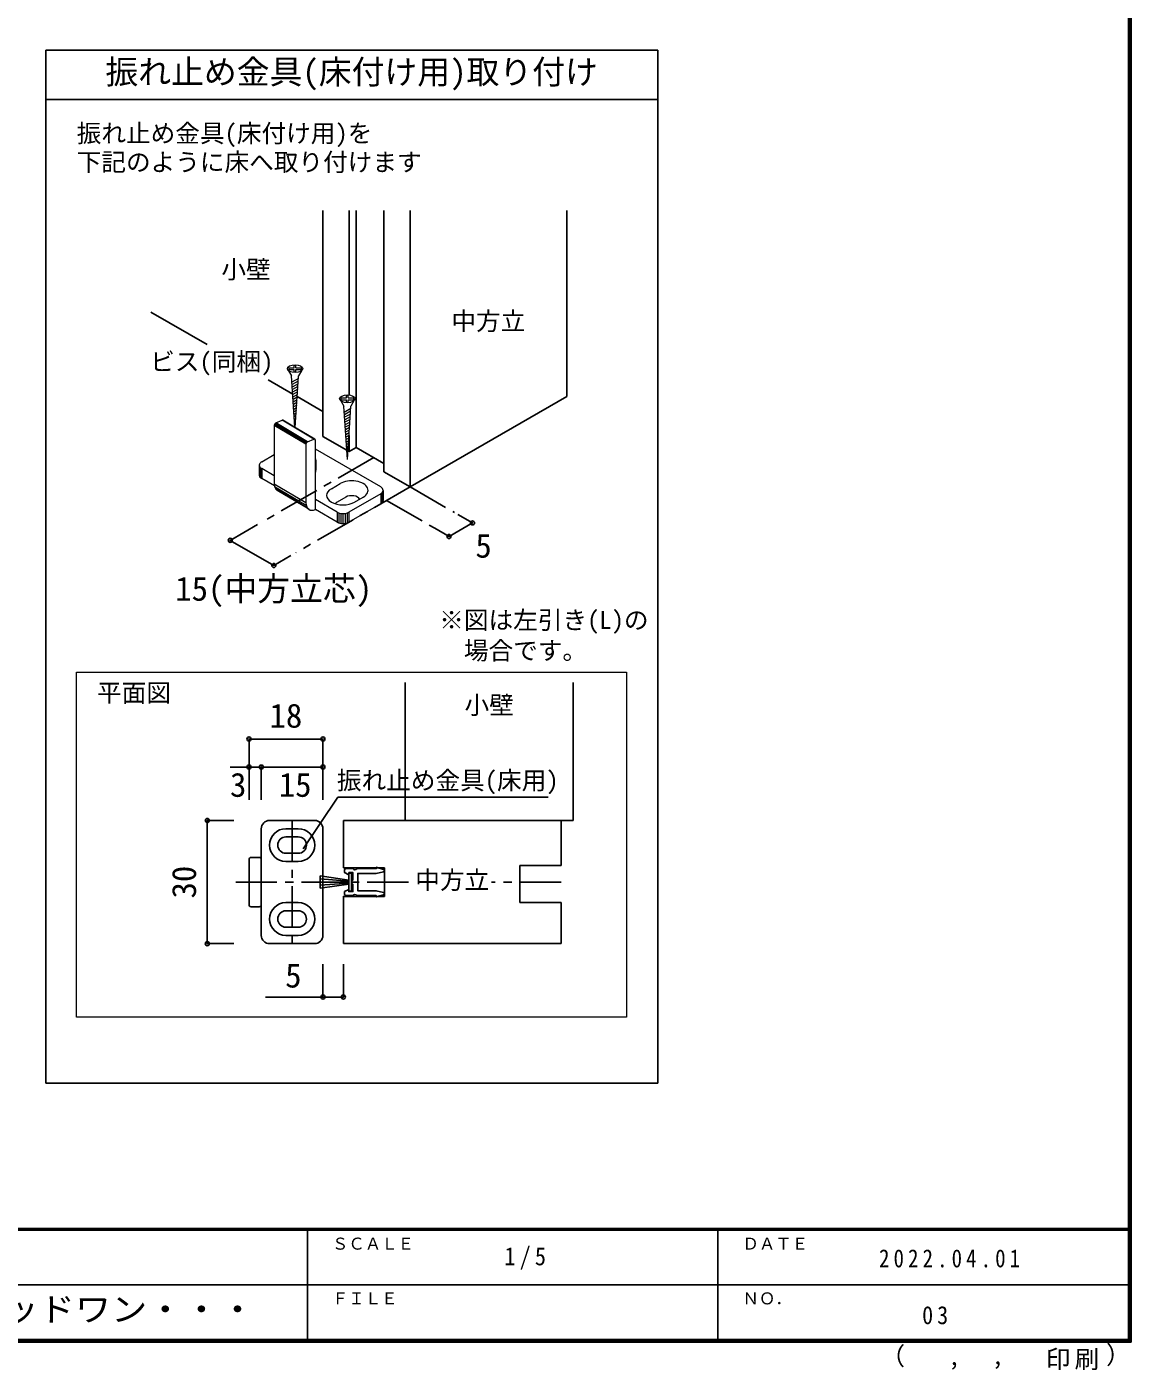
# Model space of a CAD drawing. Units: millimetres at full size, sheet at 1:5, with parts at other scales. Extents: x -973 to 977, y -718 to 696.
# Drawn here: x 304 to 977, y -718 to 100 of the extents above; entities that cross this region are included whole.
import ezdxf
from ezdxf.enums import TextEntityAlignment as Align

# ---------------------------------------------------------------- set-up
doc = ezdxf.new("R2010")
doc.units = ezdxf.units.MM
doc.header["$LTSCALE"] = 5
doc.header["$PDMODE"] = 32
doc.header["$PDSIZE"] = 2.5
doc.linetypes.add('CHAIN1', pattern=[8, 5, -1, 1, -1])
for name, color, linetype in [('0-6_扉', 2, 'Continuous'), ('0-A_文字', 3, 'Continuous'), ('0-B_寸法', 7, 'Continuous'), ('1-3_仕上げ', 2, 'Continuous'), ('1-4_枠', 3, 'Continuous'), ('1-7_金物', 7, 'Continuous'), ('1-A_文字', 7, 'Continuous'), ('1-B_寸法', 7, 'Continuous'), ('F-1_枠', 6, 'Continuous'), ('F-A_文字', 7, 'Continuous')]:
    doc.layers.add(name, color=color, linetype=linetype)
doc.layers.add('0-7_金物', color=7, linetype='Continuous', lineweight=18)
doc.styles.add('ＭＳ ゴシック', font='')
doc.styles.get('ＭＳ ゴシック').set_extended_font_data('MS Gothic')

msp = doc.modelspace()

# ---------------------------------------------------------------- linework, layer by layer
at = {"layer": '0-6_扉'}
for p, q in [((484.48, -11.613), (484.48, -149.351)), ((500.39, -11.613), (500.39, -124.068)), ((504.81, -11.613), (504.81, -155.985)), ((521.603, -11.613), (521.603, -170.784)), ((537.513, -11.613), (537.513, -179.97)), ((632.973, -11.613), (632.973, -124.856)), ((537.513, -179.97), (632.973, -124.856)), ((498.978, -157.722), (484.48, -149.351)), ((500.39, -148.636), (500.39, -158.537)), ((500.39, -158.537), (499.702, -158.14)), ((504.81, -155.985), (500.39, -158.537)), ((521.603, -165.681), (504.81, -155.985)), ((521.603, -170.784), (537.513, -179.97))]:
    msp.add_line(p, q, dxfattribs=at)
at = {"layer": '0-6_扉', "color": 7}
for p, q in [((379.756, -73.58), (414.05, -93.379)), ((451.088, -114.763), (466.104, -123.432)), ((468.859, -125.023), (484.48, -134.042))]:
    msp.add_line(p, q, dxfattribs=at)
at = {"layer": '0-7_金物'}
for p, q in [((467.017, -105.961), (468.051, -105.961)), ((467.017, -107.477), (467.017, -105.961)), ((468.051, -107.477), (468.051, -105.961)), ((463.549, -109.249), (465.373, -112.409)), ((463.654, -107.477), (463.654, -108.511)), ((463.654, -107.477), (467.017, -107.477)), ((463.654, -108.511), (467.017, -108.511)), ((467.447, -143.711), (465.373, -112.409)), ((469.591, -113.983), (465.626, -116.228)), ((467.017, -110.027), (467.017, -108.511)), ((467.017, -110.027), (468.051, -110.027)), ((467.615, -143.811), (469.695, -112.409)), ((468.051, -107.477), (471.414, -107.477)), ((468.051, -108.511), (471.414, -108.511)), ((468.051, -110.027), (468.051, -108.511)), ((471.519, -109.249), (469.695, -112.409)), ((471.414, -108.511), (471.414, -107.477)), ((469.483, -115.611), (465.726, -117.738)), ((469.375, -117.24), (465.826, -119.249)), ((469.267, -118.868), (465.926, -120.759)), ((469.159, -120.496), (466.027, -122.27)), ((469.052, -122.124), (466.127, -123.78)), ((468.944, -123.752), (466.227, -125.29)), ((468.836, -125.38), (466.327, -126.801)), ((468.728, -127.008), (466.427, -128.311)), ((468.62, -128.637), (466.527, -129.822)), ((468.512, -130.265), (466.627, -131.332)), ((495.369, -127.62), (497.193, -130.78)), ((495.474, -125.848), (495.474, -126.882)), ((495.474, -125.848), (498.837, -125.848)), ((495.474, -126.882), (498.837, -126.882)), ((499.354, -163.399), (497.193, -130.78)), ((498.837, -124.332), (499.871, -124.332)), ((498.837, -125.848), (498.837, -124.332)), ((498.837, -128.398), (498.837, -126.882)), ((498.837, -128.398), (499.871, -128.398)), ((499.354, -163.399), (501.515, -130.78)), ((499.871, -125.848), (499.871, -124.332)), ((499.871, -125.848), (503.234, -125.848)), ((499.871, -126.882), (503.234, -126.882)), ((499.871, -128.398), (499.871, -126.882)), ((503.339, -127.62), (501.515, -130.78)), ((503.234, -126.882), (503.234, -125.848)), ((468.404, -131.893), (466.727, -132.842)), ((468.297, -133.521), (466.827, -134.353)), ((468.189, -135.149), (466.927, -135.863)), ((468.081, -136.777), (467.027, -137.374)), ((467.973, -138.405), (467.127, -138.884)), ((501.411, -132.355), (497.446, -134.599)), ((501.303, -133.983), (497.546, -136.109)), ((501.195, -135.611), (497.646, -137.62)), ((501.087, -137.239), (497.746, -139.13)), ((500.979, -138.867), (497.846, -140.641)), ((454.88, -142.537), (454.88, -178.261)), ((474.163, -154.028), (454.88, -142.537)), ((474.196, -153.734), (454.912, -142.243)), ((474.292, -153.433), (455.008, -141.942)), ((474.444, -153.145), (455.16, -141.654)), ((474.642, -152.89), (455.358, -141.399)), ((474.873, -152.685), (455.589, -141.194)), ((455.837, -141.053), (459.667, -139.446)), ((475.121, -152.544), (455.837, -141.053)), ((479.199, -150.87), (459.915, -139.379)), ((479.43, -150.881), (460.146, -139.39)), ((479.628, -150.97), (460.344, -139.479)), ((467.865, -140.033), (467.227, -140.395)), ((467.757, -141.662), (467.327, -141.905)), ((500.871, -140.495), (497.946, -142.151)), ((500.764, -142.123), (498.046, -143.662)), ((500.656, -143.751), (498.147, -145.172)), ((500.548, -145.38), (498.247, -146.682)), ((500.44, -147.008), (498.347, -148.193)), ((479.909, -193.836), (479.909, -151.617)), ((500.332, -148.636), (498.447, -149.703)), ((500.224, -150.264), (498.547, -151.214)), ((500.116, -151.892), (498.647, -152.724)), ((500.008, -153.52), (498.747, -154.234)), ((499.901, -155.148), (498.847, -155.745)), ((447.205, -164.749), (454.88, -160.318)), ((519.683, -180.058), (479.909, -157.094)), ((499.793, -156.776), (498.947, -157.255)), ((499.685, -158.405), (499.047, -158.766)), ((499.577, -160.033), (499.147, -160.276)), ((445.74, -166.79), (445.74, -172.914)), ((445.911, -167.537), (445.911, -173.661)), ((446.41, -168.233), (446.41, -174.357)), ((447.205, -168.831), (447.205, -174.955)), ((454.88, -173.262), (447.205, -168.831)), ((480.186, -163.728), (480.186, -169.852)), ((454.983, -179.446), (447.205, -174.955)), ((474.359, -191.35), (455.075, -179.86)), ((489.631, -181.078), (494.935, -178.017)), ((474.933, -192.676), (455.649, -181.185)), ((475.846, -193.638), (456.562, -182.148)), ((493.167, -195.367), (479.909, -187.713)), ((498.47, -186.182), (493.167, -189.243)), ((519.683, -184.14), (500.238, -195.367)), ((503.773, -189.243), (509.077, -186.182)), ((519.683, -184.14), (519.683, -190.264)), ((520.478, -183.542), (520.478, -189.666)), ((520.977, -182.846), (520.977, -188.97)), ((521.148, -182.099), (521.148, -188.223)), ((493.167, -201.491), (479.909, -193.836)), ((493.167, -195.367), (493.167, -201.491)), ((494.202, -195.826), (494.202, -201.95)), ((495.408, -196.114), (495.408, -202.238)), ((496.702, -196.213), (496.702, -202.336)), ((497.996, -196.114), (497.996, -202.238)), ((499.202, -195.826), (499.202, -201.95)), ((519.683, -190.264), (500.238, -201.491)), ((500.238, -195.367), (500.238, -201.491)), ((334.514, -502.839), (334.514, -292.72)), ((334.514, -292.72), (669.372, -292.72)), ((669.372, -292.72), (669.372, -502.839)), ((669.372, -502.839), (334.514, -502.839))]:
    msp.add_line(p, q, dxfattribs=at)
for points in [[(475.121, -152.544), (478.951, -150.937), (459.667, -139.446)], [(474.163, -154.028), (474.163, -189.751), (454.88, -178.261)]]:
    msp.add_lwpolyline(points, dxfattribs=at)
for centre in [(467.534, -107.994), (499.354, -126.365)]:
    msp.add_ellipse(centre, major_axis=(4.71, 0), ratio=0.5, dxfattribs=at)
for centre, major_axis, ratio, start_param, end_param in [((455.837, -142.136), (0.64, 1.074), 0.663414, 0.7318184, 2.3026147), ((459.667, -140.529), (0.64, 1.074), 0.663414, 6.2296055, 7.0150037), ((475.121, -153.626), (0.64, 1.074), 0.663414, 0.7318184, 2.3026147), ((478.951, -152.019), (0.64, 1.074), 0.663414, 5.4442074, 7.0150037), ((470.186, -163.728), (10, 0), 0.57735, 6.047146, 6.5192246), ((450.74, -166.79), (-5, 0), 0.57735, 5.4977871, 7.0685835), ((470.186, -169.852), (10, 0), 0.57735, 6.047146, 6.5192246), ((450.74, -172.914), (-5, 0), 0.57735, 6.2831853, 7.0685835), ((460.625, -175.85), (3.839, 6.443), 0.663414, 2.3026147, 3.0880129), ((502.006, -182.099), (10, 0), 0.57735, 5.4977871, 8.6393798), ((496.702, -185.161), (10, 0), 0.57735, 2.3561945, 5.4977871), ((502.006, -188.223), (5, 0), 0.57735, 0.2617994, 2.3561945), ((516.148, -182.099), (-5, 0), 0.57735, 2.3561945, 3.9269908), ((479.909, -187.341), (3.839, 6.443), 0.663414, 2.3026147, 3.873411), ((496.702, -191.285), (5, 0), 0.57735, 2.3561945, 2.7802255), ((496.702, -193.326), (-5, 0), 0.57735, 0.7853982, 2.3561945), ((516.148, -188.223), (-5, 0), 0.57735, 2.3561945, 3.1415927), ((496.702, -199.45), (-5, 0), 0.57735, 0.7853982, 2.3561945)]:
    msp.add_ellipse(centre, major_axis=major_axis, ratio=ratio, start_param=start_param, end_param=end_param, dxfattribs=at)
at = {"layer": '0-A_文字'}
for p, q in [((315.65, 85.992), (688.362, 85.992)), ((315.65, -543.141), (315.65, 85.992)), ((688.362, -543.141), (688.362, 85.992)), ((315.65, 55.992), (688.362, 55.992)), ((315.65, -543.141), (688.362, -543.141))]:
    msp.add_line(p, q, dxfattribs=at)
at = {"layer": '0-A_文字', "color": 4}
msp.add_lwpolyline([(472.371, -400.383), (493.595, -369.015), (621.582, -369.015)], dxfattribs=at)
at = {"layer": '0-B_寸法', "color": 4, "linetype": 'CHAIN1'}
for p, q in [((515.416, -162.109), (446.845, -201.699)), ((537.513, -179.97), (468.049, -220.075)), ((537.513, -179.97), (564.619, -195.62)), ((523.219, -188.223), (552.616, -205.195))]:
    msp.add_line(p, q, dxfattribs=at)
at = {"layer": '0-B_寸法', "color": 4}
for p, q in [((428.061, -212.544), (444.705, -202.934)), ((575.551, -201.931), (561.256, -210.184)), ((575.551, -201.931), (566.58, -196.751)), ((428.061, -212.544), (454.578, -227.853)), ((552.616, -205.195), (561.256, -210.184)), ((465.035, -221.815), (454.578, -227.853))]:
    msp.add_line(p, q, dxfattribs=at)
at = {"layer": '0-B_寸法'}
for p in [(575.551, -201.931), (428.061, -212.544), (561.256, -210.184), (454.578, -227.853)]:
    msp.add_point(p, dxfattribs=at)
at = {"layer": '1-3_仕上げ', "color": 7}
msp.add_line((558.526, -383.121), (629.464, -383.121), dxfattribs=at)
at = {"layer": '1-4_枠', "color": 7}
for p, q in [((534.464, -299.171), (534.464, -383.121)), ((636.964, -299.171), (636.964, -383.121)), ((534.464, -383.121), (636.964, -383.121))]:
    msp.add_line(p, q, dxfattribs=at)
at = {"layer": '1-4_枠', "color": 4, "linetype": 'CHAIN1'}
for p, q in [((465.714, -383.121), (465.714, -458.121)), ((536.499, -420.621), (430.26, -420.621)), ((629.464, -420.621), (587.053, -420.621))]:
    msp.add_line(p, q, dxfattribs=at)
at = {"layer": '1-4_枠'}
for p, q in [((629.464, -383.121), (496.964, -383.121)), ((496.964, -411.871), (496.964, -383.121)), ((629.464, -410.621), (629.464, -383.121)), ((521.964, -411.871), (496.964, -411.871)), ((521.964, -429.371), (521.964, -411.871)), ((604.464, -410.621), (629.464, -410.621)), ((604.464, -433.121), (604.464, -410.621)), ((604.464, -433.121), (629.464, -433.121)), ((629.464, -433.121), (629.464, -458.121)), ((629.464, -458.121), (496.964, -458.121))]:
    msp.add_line(p, q, dxfattribs=at)
msp.add_lwpolyline([(521.964, -429.371), (496.964, -429.371), (496.964, -458.121)], dxfattribs=at)
at = {"layer": '1-7_金物'}
for p, q in [((451.964, -383.121), (479.464, -383.121)), ((446.964, -453.121), (446.964, -388.121)), ((469.464, -388.121), (461.964, -388.121)), ((484.464, -453.121), (484.464, -388.121)), ((469.464, -393.121), (461.964, -393.121)), ((439.464, -434.371), (439.464, -406.871)), ((445.714, -405.621), (440.714, -405.621)), ((461.964, -403.121), (469.464, -403.121)), ((469.464, -408.121), (461.964, -408.121)), ((482.714, -424.371), (482.714, -416.871)), ((500.214, -419.371), (482.714, -416.871)), ((498.464, -412.371), (502.714, -412.371)), ((482.714, -418.746), (500.214, -419.996)), ((482.714, -420.621), (500.214, -420.621)), ((482.714, -422.496), (500.214, -421.246)), ((482.714, -424.371), (500.214, -421.871)), ((461.964, -433.121), (469.464, -433.121)), ((502.714, -428.871), (498.464, -428.871)), ((501.964, -426.121), (500.214, -426.121)), ((445.714, -435.621), (440.714, -435.621)), ((469.464, -438.121), (461.964, -438.121)), ((461.964, -448.121), (469.464, -448.121)), ((461.964, -453.121), (469.464, -453.121)), ((479.464, -458.121), (451.964, -458.121))]:
    msp.add_line(p, q, dxfattribs=at)
for points in [[(500.214, -416.121), (497.714, -414.871), (497.714, -413.121)], [(500.214, -414.871), (500.214, -426.371), (502.714, -426.371), (502.714, -421.871)], [(502.714, -419.371), (502.714, -414.871), (500.214, -414.871)], [(501.964, -426.121), (501.964, -415.121), (500.214, -415.121)], [(505.214, -412.371), (516.964, -412.371), (516.964, -411.621), (521.42, -412.9)], [(521.382, -414.351), (516.964, -415.371), (505.714, -415.371), (505.714, -420.621)], [(497.714, -428.121), (497.714, -426.371), (500.214, -425.121)], [(505.714, -420.621), (505.714, -425.871), (516.964, -425.871), (521.382, -426.89)], [(521.42, -428.342), (516.964, -429.621), (516.964, -428.871), (505.214, -428.871)]]:
    msp.add_lwpolyline(points, dxfattribs=at)
for centre, radius, start, end in [((451.964, -388.121), 5, 90, 180), ((479.464, -388.121), 5, 0, 90), ((461.964, -398.121), 10, 90, 270), ((469.464, -398.121), 10, 270, 90), ((461.964, -398.121), 5, 90, 270), ((469.464, -398.121), 5, 270, 90), ((440.714, -406.871), 1.25, 90, 180), ((445.714, -406.871), 1.25, 0, 90), ((498.464, -413.121), 0.75, 90, 180), ((503.964, -411.704), 1.417, 208.07249, 270), ((503.964, -411.704), 1.417, 270, 331.92751), ((521.214, -413.621), 0.75, 282.9887, 73.98684), ((503.38, -420.621), 1.417, 118.07249, 180), ((503.38, -420.621), 1.417, 180, 241.92751), ((461.964, -443.121), 10, 90, 270), ((469.464, -443.121), 10, 270, 90), ((498.464, -428.121), 0.75, 180, 270), ((503.964, -429.537), 1.417, 90, 151.92751), ((503.964, -429.537), 1.417, 28.07249, 90), ((521.214, -427.621), 0.75, 286.01316, 77.0113), ((440.714, -434.371), 1.25, 180, 270), ((445.714, -434.371), 1.25, 270, 0), ((461.964, -443.121), 5, 90, 270), ((469.464, -443.121), 5, 270, 90), ((451.964, -453.121), 5, 180, 270), ((479.464, -453.121), 5, 270, 0)]:
    msp.add_arc(centre, radius, start, end, dxfattribs=at)
at = {"layer": '1-B_寸法', "color": 4}
for p, q in [((439.464, -333.513), (439.464, -350.621)), ((427.899, -350.621), (446.964, -350.621)), ((439.464, -350.621), (439.464, -370.621)), ((446.964, -350.621), (484.464, -350.621)), ((446.964, -350.621), (446.964, -370.621)), ((484.464, -350.621), (484.464, -370.621)), ((414.081, -458.121), (430.26, -458.121)), ((484.464, -470.621), (484.464, -490.637)), ((496.964, -490.637), (496.964, -470.621)), ((496.964, -490.637), (449.585, -490.637))]:
    msp.add_line(p, q, dxfattribs=at)
for points in [[(439.464, -333.513), (484.464, -333.513), (484.464, -350.621)], [(414.081, -458.121), (414.081, -383.121), (430.26, -383.121)]]:
    msp.add_lwpolyline(points, dxfattribs=at)
at = {"layer": '1-B_寸法'}
for p in [(439.464, -333.513), (484.464, -333.513), (439.464, -350.621), (446.964, -350.621), (484.464, -350.621), (414.081, -383.121), (414.081, -458.121), (484.464, -490.637), (496.964, -490.637)]:
    msp.add_point(p, dxfattribs=at)
at = {"layer": 'F-1_枠'}
for p, q in [((974.986, 695.833), (974.986, -700.833)), ((975.82, 695.833), (975.82, -700.833)), ((976.653, 695.833), (976.653, -700.833)), ((976.653, -631.667), (-973.347, -631.667)), ((976.653, -632.5), (-973.347, -632.5)), ((474.986, -632.5), (474.986, -699.167)), ((724.986, -632.5), (724.986, -699.167)), ((1.653, -665.833), (974.986, -665.834)), ((976.653, -699.167), (-973.347, -699.167)), ((976.653, -700), (-973.347, -700)), ((976.653, -700.833), (-973.347, -700.833))]:
    msp.add_line(p, q, dxfattribs=at)

# ---------------------------------------------------------------- texts
at = {"layer": '0-A_文字', "color": 7, "style": 'ＭＳ ゴシック'}
for s, height, p in [('振れ止め金具(床付け用)取り付け', 14.66, (352.006, 60.992)), ('振れ止め金具(床付け用)を', 11, (334.558, 26.533)), ('下記のように床へ取り付けます', 11, (334.558, 8.997)), ('小壁', 11, (422.667, -56.384)), ('中方立', 11, (562.743, -87.832)), ('平面図', 11, (346.956, -314.197)), ('小壁', 11, (570.714, -321.629)), ('中方立', 11, (540.714, -428.121))]:
    msp.add_text(s, height=height, dxfattribs=at).set_placement(p, align=Align.BOTTOM_LEFT)
at = {"layer": '0-B_寸法', "style": 'ＭＳ ゴシック'}
for s, height, p in [('ビス(同梱)', 11, (379.281, -112.509)), ('5', 14.66, (577.322, -227.5)), ('15(中方立芯)', 14.66, (394.578, -253.713)), ('※図は左引き(L)の', 11, (555.312, -269.859)), ('\u3000場合です。', 11, (555.312, -288.44))]:
    msp.add_text(s, height=height, dxfattribs=at).set_placement(p, align=Align.BOTTOM_LEFT)
at = {"layer": '1-A_文字', "style": 'ＭＳ ゴシック'}
msp.add_text('振れ止め金具(床用)', height=11, dxfattribs=at).set_placement((492.999, -367.516), align=Align.BOTTOM_LEFT)
at = {"layer": '1-B_寸法', "style": 'ＭＳ ゴシック'}
for s, p in [('18', (451.964, -331.013)), ('3', (427.899, -373.121)), ('15', (457.589, -373.121)), ('5', (461.495, -489.248))]:
    msp.add_text(s, height=14.66, dxfattribs=at).set_placement(p, align=Align.BOTTOM_LEFT)
msp.add_text('30', height=14.66, rotation=90, dxfattribs=at).set_placement((411.581, -430.621), align=Align.BOTTOM_LEFT)
at = {"layer": 'F-A_文字', "style": 'ＭＳ ゴシック'}
for s, height, p in [('ＳＣＡＬＥ', 7.331, (489.986, -646.667)), ('ＤＡＴＥ', 7.331, (739.986, -646.667)), ('ＦＩＬＥ', 7.331, (489.986, -680)), ('ＮＯ．', 7.331, (739.986, -680.001)), ('（', 11, (823.992, -718.052)), ('）', 11, (961.387, -717.355)), (',', 11, (865.199, -718.052)), (',', 11, (891.686, -717.588))]:
    msp.add_text(s, height=height, dxfattribs=at).set_placement(p, align=Align.BOTTOM_LEFT)
at = {"layer": 'F-A_文字', "style": 'ＭＳ ゴシック', "width": 1.1}
msp.add_text('ウッドワン・・・', height=14.66, dxfattribs=at).set_placement((267.486, -692.5), align=Align.BOTTOM_LEFT)
at = {"layer": 'F-A_文字', "char_height": 11, "attachment_point": 7, "style": 'ＭＳ ゴシック'}
for s, insert in [('\\T1.38;\\W0.9;1/5', (594.986, -656.667)), ('\\T1.39;\\W0.85;2022.04.01', (823.111, -655.417)), ('\\T1.36;\\W0.9;03', (849.361, -690.001)), ('\\T1.17;印刷', (924.678, -717.82))]:
    msp.add_mtext(s, dxfattribs=dict(at, insert=insert))

doc.saveas('drawing.dxf')
